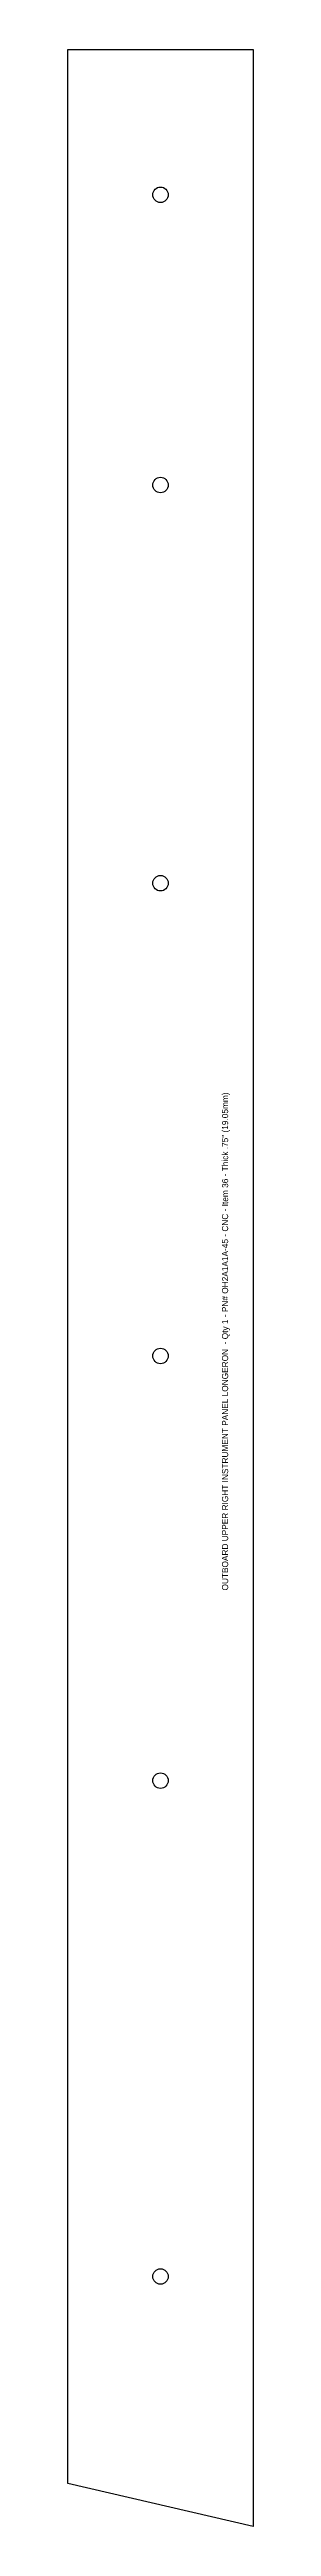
# Model space of a CAD drawing. Extents: x 4.1 to 5.6, y 4.4 to 24.4.
import ezdxf

# ---------------------------------------------------------------- set-up
doc = ezdxf.new("R2010")
doc.units = 0
doc.header["$MEASUREMENT"] = 0
doc.layers.get('0').update_dxf_attribs({"linetype": 'CONTINUOUS'})
doc.layers.add('Info', color=4, linetype='CONTINUOUS')
doc.styles.add('Annotative', font='txt')

msp = doc.modelspace()

# ---------------------------------------------------------------- linework, layer by layer
at = {"color": 7, "linetype": 'Continuous'}
msp.add_lwpolyline([(4.102, 4.76), (4.102, 24.414), (5.602, 24.414), (5.602, 4.414)], close=True, dxfattribs=at)
for centre in [(4.852, 23.241), (4.852, 20.897), (4.852, 17.682), (4.852, 13.865), (4.852, 10.436), (4.852, 6.432)]:
    msp.add_circle(centre, 0.0625)

# ---------------------------------------------------------------- texts
at = {"layer": 'Info', "style": 'Annotative'}
msp.add_text('OUTBOARD UPPER RIGHT INSTRUMENT PANEL LONGERON  - Qty 1 - PN# OH2A1A1A-45 - CNC - Item 36 - Thick .75" (19.05mm)', height=0.05, rotation=90, dxfattribs=at).set_placement((5.4, 11.971))

doc.saveas('drawing.dxf')
